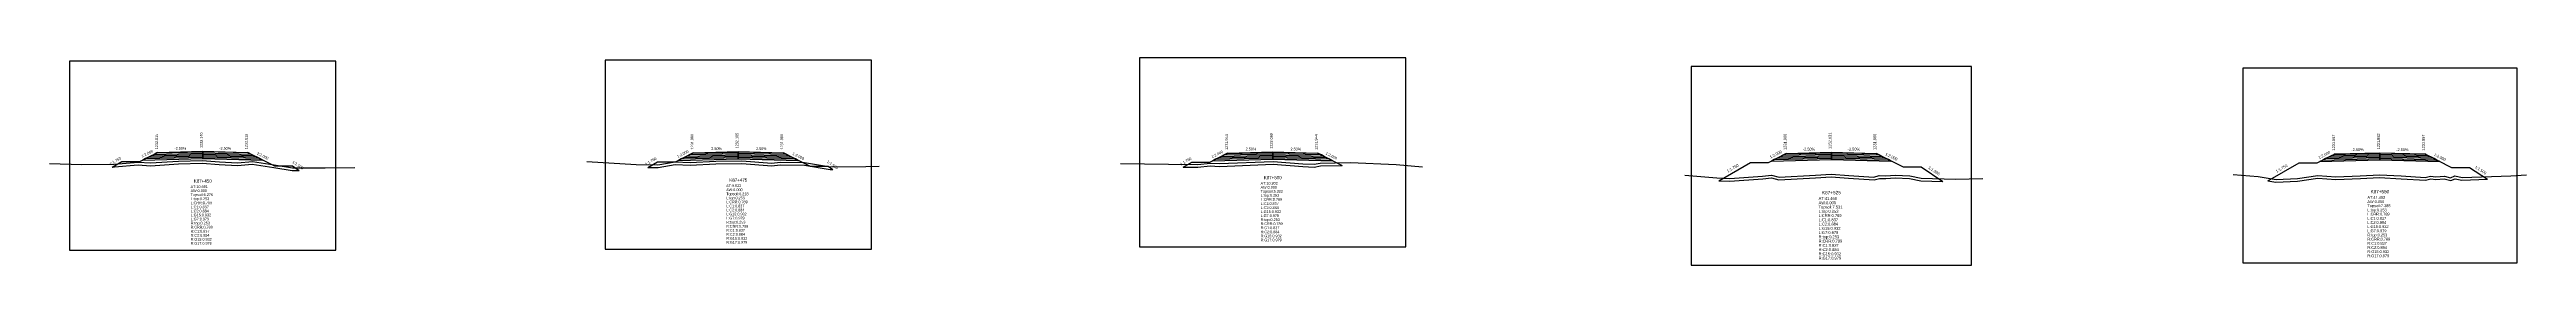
# Model space of a CAD drawing. Extents: x -7 to 78429, y 1189 to 1262.
# Drawn here: x 4589.9 to 4866.1, y 1219.5 to 1242.5 of the extents above; entities that cross this region are included whole.
import ezdxf
from ezdxf.enums import TextEntityAlignment as Align

# ---------------------------------------------------------------- set-up
doc = ezdxf.new("R2010")
doc.units = 0

msp = doc.modelspace()

# ---------------------------------------------------------------- linework, layer by layer
at = {"layer": 'A4_BORDER', "color": 7}
for points in [[(4592.13, 1221.162), (4621.83, 1221.162), (4621.83, 1242.162), (4592.13, 1242.162), (4592.13, 1221.162)], [(4651.842, 1221.265), (4681.542, 1221.265), (4681.542, 1242.265), (4651.842, 1242.265), (4651.842, 1221.265)], [(4711.422, 1221.539), (4741.122, 1221.539), (4741.122, 1242.539), (4711.422, 1242.539), (4711.422, 1221.539)], [(4772.939, 1219.48), (4804.169, 1219.48), (4804.169, 1241.562), (4772.939, 1241.562), (4772.939, 1219.48)], [(4834.415, 1219.756), (4865.001, 1219.756), (4865.001, 1241.382), (4834.415, 1241.382), (4834.415, 1219.756)]]:
    msp.add_lwpolyline(points, dxfattribs=at)
at = {"layer": 'CLEAR_GROUND', "color": 8}
for points in [[(4596.9, 1230.398), (4597.138, 1230.4), (4599.781, 1230.627), (4601.166, 1230.543), (4604.29, 1230.736), (4606.925, 1230.815), (4608.822, 1230.681), (4610.856, 1230.568), (4612.505, 1230.703), (4614.905, 1230.35), (4616.95, 1230.011), (4617.735, 1230.012)], [(4656.6, 1230.356), (4657.741, 1230.34), (4659.668, 1230.675), (4661.342, 1230.603), (4664.203, 1230.738), (4667.084, 1230.786), (4670.448, 1230.541), (4671.369, 1230.639), (4674.055, 1230.586), (4676.946, 1230.111), (4677.24, 1230.115)], [(4716.3, 1230.389), (4717.928, 1230.375), (4719.31, 1230.534), (4720.339, 1230.47), (4726.322, 1230.706), (4729.614, 1230.444), (4730.907, 1230.395), (4731.593, 1230.537), (4733.997, 1230.581)], [(4776, 1228.875), (4777.25, 1228.838), (4780.908, 1229.095), (4781.874, 1229.191), (4782.692, 1228.977), (4786.794, 1229.206), (4788.545, 1229.297), (4790.472, 1229.154), (4793.328, 1228.957), (4793.928, 1229.137), (4794.636, 1229.105), (4795.686, 1229.179), (4797.27, 1229.121), (4798.535, 1228.87), (4800.984, 1228.786)], [(4837.23, 1228.87), (4838.124, 1228.725), (4840.539, 1228.806), (4842.805, 1229.148), (4844.789, 1228.994), (4847.536, 1229.116), (4849.666, 1229.219), (4852.067, 1229.099), (4854.798, 1228.924), (4855.375, 1229.082), (4855.955, 1229.017), (4856.888, 1229.065), (4857.606, 1228.889), (4858.101, 1229.089), (4858.846, 1228.946), (4861.699, 1229.03)]]:
    msp.add_lwpolyline(points, dxfattribs=at)
at = {"layer": 'DESIGN_ROAD_TRIMMED', "color": 1}
for points in [[(4596.9, 1230.398), (4597.98, 1231.015), (4599.98, 1231.015), (4601.98, 1232.015), (4601.98, 1232.015), (4601.875, 1231.962), (4601.875, 1231.962), (4601.559, 1231.804), (4601.559, 1231.804), (4601.243, 1231.647), (4601.243, 1231.647), (4600.927, 1231.489), (4600.927, 1231.489), (4600.611, 1231.331), (4600.611, 1231.331), (4600.296, 1231.173), (4606.98, 1231.34), (4606.98, 1231.49), (4606.98, 1231.49), (4606.98, 1231.64), (4606.98, 1231.64), (4606.98, 1231.79), (4606.98, 1231.79), (4606.98, 1231.94), (4606.98, 1231.94), (4606.98, 1232.09), (4606.98, 1232.09), (4606.98, 1232.14), (4606.98, 1232.14), (4606.98, 1232.14), (4606.98, 1232.14), (4606.98, 1232.14), (4606.98, 1232.09), (4606.98, 1232.09), (4606.98, 1231.94), (4606.98, 1231.94), (4606.98, 1231.79), (4606.98, 1231.79), (4606.98, 1231.64), (4606.98, 1231.64), (4606.98, 1231.49), (4606.98, 1231.49), (4606.98, 1231.34), (4613.664, 1231.173), (4613.348, 1231.331), (4613.348, 1231.331), (4613.032, 1231.489), (4613.032, 1231.489), (4612.717, 1231.647), (4612.717, 1231.647), (4612.401, 1231.804), (4612.401, 1231.804), (4612.085, 1231.962), (4612.085, 1231.962), (4611.98, 1232.015), (4611.98, 1232.015), (4614.98, 1230.515), (4616.98, 1230.515), (4617.735, 1230.012)], [(4656.6, 1230.356), (4657.692, 1230.98), (4659.692, 1230.98), (4661.692, 1231.98), (4661.692, 1231.98), (4661.587, 1231.927), (4661.587, 1231.927), (4661.271, 1231.769), (4661.271, 1231.769), (4660.955, 1231.612), (4660.955, 1231.612), (4660.639, 1231.454), (4660.639, 1231.454), (4660.323, 1231.296), (4660.323, 1231.296), (4660.008, 1231.138), (4666.692, 1231.305), (4666.692, 1231.455), (4666.692, 1231.455), (4666.692, 1231.605), (4666.692, 1231.605), (4666.692, 1231.755), (4666.692, 1231.755), (4666.692, 1231.905), (4666.692, 1231.905), (4666.692, 1232.055), (4666.692, 1232.055), (4666.692, 1232.105), (4666.692, 1232.105), (4666.692, 1232.105), (4666.692, 1232.105), (4666.692, 1232.105), (4666.692, 1232.055), (4666.692, 1232.055), (4666.692, 1231.905), (4666.692, 1231.905), (4666.692, 1231.755), (4666.692, 1231.755), (4666.692, 1231.605), (4666.692, 1231.605), (4666.692, 1231.455), (4666.692, 1231.455), (4666.692, 1231.305), (4673.376, 1231.138), (4673.06, 1231.296), (4673.06, 1231.296), (4672.745, 1231.454), (4672.745, 1231.454), (4672.429, 1231.612), (4672.429, 1231.612), (4672.113, 1231.769), (4672.113, 1231.769), (4671.797, 1231.927), (4671.797, 1231.927), (4671.692, 1231.98), (4671.692, 1231.98), (4674.692, 1230.48), (4676.692, 1230.48), (4677.24, 1230.115)], [(4716.3, 1230.389), (4717.272, 1230.944), (4719.272, 1230.944), (4721.272, 1231.944), (4721.272, 1231.944), (4721.166, 1231.891), (4721.166, 1231.891), (4720.851, 1231.733), (4720.851, 1231.733), (4720.535, 1231.576), (4720.535, 1231.576), (4720.219, 1231.418), (4720.219, 1231.418), (4719.903, 1231.26), (4719.903, 1231.26), (4719.587, 1231.102), (4726.272, 1231.269), (4726.272, 1231.419), (4726.272, 1231.419), (4726.272, 1231.569), (4726.272, 1231.569), (4726.272, 1231.719), (4726.272, 1231.719), (4726.272, 1231.869), (4726.272, 1231.869), (4726.272, 1232.019), (4726.272, 1232.019), (4726.272, 1232.069), (4726.272, 1232.069), (4726.272, 1232.069), (4726.272, 1232.069), (4726.272, 1232.069), (4726.272, 1232.019), (4726.272, 1232.019), (4726.272, 1231.869), (4726.272, 1231.869), (4726.272, 1231.719), (4726.272, 1231.719), (4726.272, 1231.569), (4726.272, 1231.569), (4726.272, 1231.419), (4726.272, 1231.419), (4726.272, 1231.269), (4732.956, 1231.102), (4732.64, 1231.26), (4732.64, 1231.26), (4732.324, 1231.418), (4732.324, 1231.418), (4732.008, 1231.576), (4732.008, 1231.576), (4731.693, 1231.733), (4731.693, 1231.733), (4731.377, 1231.891), (4731.377, 1231.891), (4731.272, 1231.944), (4731.272, 1231.944), (4733.997, 1230.581)], [(4776, 1228.875), (4779.554, 1230.906), (4781.554, 1230.906), (4783.554, 1231.906), (4783.554, 1231.906), (4783.449, 1231.853), (4783.449, 1231.853), (4783.133, 1231.695), (4783.133, 1231.695), (4782.817, 1231.538), (4782.817, 1231.538), (4782.502, 1231.38), (4782.502, 1231.38), (4782.186, 1231.222), (4782.186, 1231.222), (4781.87, 1231.064), (4788.554, 1231.231), (4788.554, 1231.381), (4788.554, 1231.381), (4788.554, 1231.531), (4788.554, 1231.531), (4788.554, 1231.681), (4788.554, 1231.681), (4788.554, 1231.831), (4788.554, 1231.831), (4788.554, 1231.981), (4788.554, 1231.981), (4788.554, 1232.031), (4788.554, 1232.031), (4788.554, 1232.031), (4788.554, 1232.031), (4788.554, 1232.031), (4788.554, 1231.981), (4788.554, 1231.981), (4788.554, 1231.831), (4788.554, 1231.831), (4788.554, 1231.681), (4788.554, 1231.681), (4788.554, 1231.531), (4788.554, 1231.531), (4788.554, 1231.381), (4788.554, 1231.381), (4788.554, 1231.231), (4795.238, 1231.064), (4794.923, 1231.222), (4794.923, 1231.222), (4794.607, 1231.38), (4794.607, 1231.38), (4794.291, 1231.538), (4794.291, 1231.538), (4793.975, 1231.695), (4793.975, 1231.695), (4793.659, 1231.853), (4793.659, 1231.853), (4793.554, 1231.906), (4793.554, 1231.906), (4796.554, 1230.406), (4798.554, 1230.406), (4800.984, 1228.786)], [(4837.23, 1228.87), (4840.708, 1230.857), (4842.708, 1230.857), (4844.708, 1231.857), (4844.708, 1231.857), (4844.603, 1231.804), (4844.603, 1231.804), (4844.287, 1231.646), (4844.287, 1231.646), (4843.971, 1231.489), (4843.971, 1231.489), (4843.655, 1231.331), (4843.655, 1231.331), (4843.339, 1231.173), (4843.339, 1231.173), (4843.024, 1231.015), (4849.708, 1231.182), (4849.708, 1231.332), (4849.708, 1231.332), (4849.708, 1231.482), (4849.708, 1231.482), (4849.708, 1231.632), (4849.708, 1231.632), (4849.708, 1231.782), (4849.708, 1231.782), (4849.708, 1231.932), (4849.708, 1231.932), (4849.708, 1231.982), (4849.708, 1231.982), (4849.708, 1231.982), (4849.708, 1231.982), (4849.708, 1231.982), (4849.708, 1231.932), (4849.708, 1231.932), (4849.708, 1231.782), (4849.708, 1231.782), (4849.708, 1231.632), (4849.708, 1231.632), (4849.708, 1231.482), (4849.708, 1231.482), (4849.708, 1231.332), (4849.708, 1231.332), (4849.708, 1231.182), (4856.392, 1231.015), (4856.076, 1231.173), (4856.076, 1231.173), (4855.761, 1231.331), (4855.761, 1231.331), (4855.445, 1231.489), (4855.445, 1231.489), (4855.129, 1231.646), (4855.129, 1231.646), (4854.813, 1231.804), (4854.813, 1231.804), (4854.708, 1231.857), (4854.708, 1231.857), (4857.708, 1230.357), (4859.708, 1230.357), (4861.699, 1229.03)]]:
    msp.add_lwpolyline(points, dxfattribs=at)
at = {"layer": 'FINISHED_ROAD', "color": 2}
for points in [[(4597.98, 1231.015), (4599.98, 1231.015), (4601.98, 1232.015), (4601.98, 1232.015), (4606.98, 1232.14), (4611.98, 1232.015), (4611.98, 1232.015), (4614.98, 1230.515), (4616.98, 1230.515)], [(4657.692, 1230.98), (4659.692, 1230.98), (4661.692, 1231.98), (4661.692, 1231.98), (4666.692, 1232.105), (4671.692, 1231.98), (4671.692, 1231.98), (4674.692, 1230.48), (4676.692, 1230.48)], [(4717.272, 1230.944), (4719.272, 1230.944), (4721.272, 1231.944), (4721.272, 1231.944), (4726.272, 1232.069), (4731.272, 1231.944), (4731.272, 1231.944)], [(4779.554, 1230.906), (4781.554, 1230.906), (4783.554, 1231.906), (4783.554, 1231.906), (4788.554, 1232.031), (4793.554, 1231.906), (4793.554, 1231.906), (4796.554, 1230.406), (4798.554, 1230.406)], [(4840.708, 1230.857), (4842.708, 1230.857), (4844.708, 1231.857), (4844.708, 1231.857), (4849.708, 1231.982), (4854.708, 1231.857), (4854.708, 1231.857), (4857.708, 1230.357), (4859.708, 1230.357)]]:
    msp.add_lwpolyline(points, dxfattribs=at)
at = {"layer": 'LAYER_0', "color": 4}
for points in [[(4601.98, 1232.015), (4601.875, 1231.962), (4606.98, 1232.09), (4606.98, 1232.14)], [(4661.692, 1231.98), (4661.587, 1231.927), (4666.692, 1232.055), (4666.692, 1232.105)], [(4721.272, 1231.944), (4721.166, 1231.891), (4726.272, 1232.019), (4726.272, 1232.069)], [(4783.554, 1231.906), (4783.449, 1231.853), (4788.554, 1231.981), (4788.554, 1232.031)], [(4844.708, 1231.857), (4844.603, 1231.804), (4849.708, 1231.932), (4849.708, 1231.982)]]:
    msp.add_lwpolyline(points, dxfattribs=at)
at = {"layer": 'LAYER_1', "color": 4}
for points in [[(4601.875, 1231.962), (4601.559, 1231.804), (4606.98, 1231.94), (4606.98, 1232.09)], [(4661.587, 1231.927), (4661.271, 1231.769), (4666.692, 1231.905), (4666.692, 1232.055)], [(4721.166, 1231.891), (4720.851, 1231.733), (4726.272, 1231.869), (4726.272, 1232.019)], [(4783.449, 1231.853), (4783.133, 1231.695), (4788.554, 1231.831), (4788.554, 1231.981)], [(4844.603, 1231.804), (4844.287, 1231.646), (4849.708, 1231.782), (4849.708, 1231.932)]]:
    msp.add_lwpolyline(points, dxfattribs=at)
at = {"layer": 'LAYER_10', "color": 6}
for points in [[(4613.032, 1231.489), (4613.348, 1231.331), (4606.98, 1231.49), (4606.98, 1231.64)], [(4672.745, 1231.454), (4673.06, 1231.296), (4666.692, 1231.455), (4666.692, 1231.605)], [(4732.324, 1231.418), (4732.64, 1231.26), (4726.272, 1231.419), (4726.272, 1231.569)], [(4794.607, 1231.38), (4794.923, 1231.222), (4788.554, 1231.381), (4788.554, 1231.531)], [(4855.761, 1231.331), (4856.076, 1231.173), (4849.708, 1231.332), (4849.708, 1231.482)]]:
    msp.add_lwpolyline(points, dxfattribs=at)
at = {"layer": 'LAYER_11', "color": 6}
for points in [[(4613.348, 1231.331), (4613.664, 1231.173), (4606.98, 1231.34), (4606.98, 1231.49)], [(4673.06, 1231.296), (4673.376, 1231.138), (4666.692, 1231.305), (4666.692, 1231.455)], [(4732.64, 1231.26), (4732.956, 1231.102), (4726.272, 1231.269), (4726.272, 1231.419)], [(4794.923, 1231.222), (4795.238, 1231.064), (4788.554, 1231.231), (4788.554, 1231.381)], [(4856.076, 1231.173), (4856.392, 1231.015), (4849.708, 1231.182), (4849.708, 1231.332)]]:
    msp.add_lwpolyline(points, dxfattribs=at)
at = {"layer": 'LAYER_2', "color": 4}
for points in [[(4601.559, 1231.804), (4601.243, 1231.647), (4606.98, 1231.79), (4606.98, 1231.94)], [(4661.271, 1231.769), (4660.955, 1231.612), (4666.692, 1231.755), (4666.692, 1231.905)], [(4720.851, 1231.733), (4720.535, 1231.576), (4726.272, 1231.719), (4726.272, 1231.869)], [(4783.133, 1231.695), (4782.817, 1231.538), (4788.554, 1231.681), (4788.554, 1231.831)], [(4844.287, 1231.646), (4843.971, 1231.489), (4849.708, 1231.632), (4849.708, 1231.782)]]:
    msp.add_lwpolyline(points, dxfattribs=at)
at = {"layer": 'LAYER_3', "color": 4}
for points in [[(4601.243, 1231.647), (4600.927, 1231.489), (4606.98, 1231.64), (4606.98, 1231.79)], [(4660.955, 1231.612), (4660.639, 1231.454), (4666.692, 1231.605), (4666.692, 1231.755)], [(4720.535, 1231.576), (4720.219, 1231.418), (4726.272, 1231.569), (4726.272, 1231.719)], [(4782.817, 1231.538), (4782.502, 1231.38), (4788.554, 1231.531), (4788.554, 1231.681)], [(4843.971, 1231.489), (4843.655, 1231.331), (4849.708, 1231.482), (4849.708, 1231.632)]]:
    msp.add_lwpolyline(points, dxfattribs=at)
at = {"layer": 'LAYER_4', "color": 4}
for points in [[(4600.927, 1231.489), (4600.611, 1231.331), (4606.98, 1231.49), (4606.98, 1231.64)], [(4660.639, 1231.454), (4660.323, 1231.296), (4666.692, 1231.455), (4666.692, 1231.605)], [(4720.219, 1231.418), (4719.903, 1231.26), (4726.272, 1231.419), (4726.272, 1231.569)], [(4782.502, 1231.38), (4782.186, 1231.222), (4788.554, 1231.381), (4788.554, 1231.531)], [(4843.655, 1231.331), (4843.339, 1231.173), (4849.708, 1231.332), (4849.708, 1231.482)]]:
    msp.add_lwpolyline(points, dxfattribs=at)
at = {"layer": 'LAYER_5', "color": 4}
for points in [[(4600.611, 1231.331), (4600.296, 1231.173), (4606.98, 1231.34), (4606.98, 1231.49)], [(4660.323, 1231.296), (4660.008, 1231.138), (4666.692, 1231.305), (4666.692, 1231.455)], [(4719.903, 1231.26), (4719.587, 1231.102), (4726.272, 1231.269), (4726.272, 1231.419)], [(4782.186, 1231.222), (4781.87, 1231.064), (4788.554, 1231.231), (4788.554, 1231.381)], [(4843.339, 1231.173), (4843.024, 1231.015), (4849.708, 1231.182), (4849.708, 1231.332)]]:
    msp.add_lwpolyline(points, dxfattribs=at)
at = {"layer": 'LAYER_6', "color": 6}
for points in [[(4611.98, 1232.015), (4612.085, 1231.962), (4606.98, 1232.09), (4606.98, 1232.14)], [(4671.692, 1231.98), (4671.797, 1231.927), (4666.692, 1232.055), (4666.692, 1232.105)], [(4731.272, 1231.944), (4731.377, 1231.891), (4726.272, 1232.019), (4726.272, 1232.069)], [(4793.554, 1231.906), (4793.659, 1231.853), (4788.554, 1231.981), (4788.554, 1232.031)], [(4854.708, 1231.857), (4854.813, 1231.804), (4849.708, 1231.932), (4849.708, 1231.982)]]:
    msp.add_lwpolyline(points, dxfattribs=at)
at = {"layer": 'LAYER_7', "color": 6}
for points in [[(4612.085, 1231.962), (4612.401, 1231.804), (4606.98, 1231.94), (4606.98, 1232.09)], [(4671.797, 1231.927), (4672.113, 1231.769), (4666.692, 1231.905), (4666.692, 1232.055)], [(4731.377, 1231.891), (4731.693, 1231.733), (4726.272, 1231.869), (4726.272, 1232.019)], [(4793.659, 1231.853), (4793.975, 1231.695), (4788.554, 1231.831), (4788.554, 1231.981)], [(4854.813, 1231.804), (4855.129, 1231.646), (4849.708, 1231.782), (4849.708, 1231.932)]]:
    msp.add_lwpolyline(points, dxfattribs=at)
at = {"layer": 'LAYER_8', "color": 6}
for points in [[(4612.401, 1231.804), (4612.717, 1231.647), (4606.98, 1231.79), (4606.98, 1231.94)], [(4672.113, 1231.769), (4672.429, 1231.612), (4666.692, 1231.755), (4666.692, 1231.905)], [(4731.693, 1231.733), (4732.008, 1231.576), (4726.272, 1231.719), (4726.272, 1231.869)], [(4793.975, 1231.695), (4794.291, 1231.538), (4788.554, 1231.681), (4788.554, 1231.831)], [(4855.129, 1231.646), (4855.445, 1231.489), (4849.708, 1231.632), (4849.708, 1231.782)]]:
    msp.add_lwpolyline(points, dxfattribs=at)
at = {"layer": 'LAYER_9', "color": 6}
for points in [[(4612.717, 1231.647), (4613.032, 1231.489), (4606.98, 1231.64), (4606.98, 1231.79)], [(4672.429, 1231.612), (4672.745, 1231.454), (4666.692, 1231.605), (4666.692, 1231.755)], [(4732.008, 1231.576), (4732.324, 1231.418), (4726.272, 1231.569), (4726.272, 1231.719)], [(4794.291, 1231.538), (4794.607, 1231.38), (4788.554, 1231.531), (4788.554, 1231.681)], [(4855.445, 1231.489), (4855.761, 1231.331), (4849.708, 1231.482), (4849.708, 1231.632)]]:
    msp.add_lwpolyline(points, dxfattribs=at)
at = {"layer": 'NATURAL_GROUND', "color": 3}
for points in [[(4589.902, 1230.789), (4593.484, 1230.667), (4597.124, 1230.7), (4599.777, 1230.928), (4601.166, 1230.844), (4604.276, 1231.036), (4606.931, 1231.115), (4608.841, 1230.98), (4610.852, 1230.869), (4612.515, 1231.005), (4614.952, 1230.646), (4616.975, 1230.311), (4620.645, 1230.315), (4623.931, 1230.33)], [(4649.815, 1231.021), (4655.286, 1230.675), (4657.717, 1230.64), (4659.649, 1230.976), (4661.341, 1230.903), (4664.194, 1231.038), (4667.093, 1231.086), (4670.443, 1230.842), (4671.356, 1230.939), (4674.082, 1230.886), (4676.969, 1230.411), (4680.924, 1230.465), (4682.384, 1230.496)], [(4709.32, 1230.77), (4714.64, 1230.703), (4717.912, 1230.675), (4719.303, 1230.835), (4720.343, 1230.77), (4726.328, 1231.006), (4729.632, 1230.744), (4730.882, 1230.696), (4731.56, 1230.836), (4734.941, 1230.899), (4740.048, 1230.658), (4742.989, 1230.413)], [(4772.2, 1229.482), (4775.771, 1229.182), (4777.244, 1229.138), (4780.882, 1229.394), (4781.898, 1229.495), (4782.722, 1229.279), (4786.778, 1229.506), (4788.548, 1229.598), (4790.493, 1229.453), (4793.294, 1229.26), (4793.891, 1229.439), (4794.632, 1229.405), (4795.681, 1229.479), (4797.305, 1229.42), (4798.569, 1229.169), (4802.387, 1229.038), (4805.454, 1229.123)], [(4833.337, 1229.562), (4836.154, 1229.348), (4838.143, 1229.026), (4840.512, 1229.105), (4842.794, 1229.45), (4844.794, 1229.295), (4847.522, 1229.416), (4849.666, 1229.519), (4852.084, 1229.399), (4854.767, 1229.227), (4855.351, 1229.387), (4855.964, 1229.318), (4856.917, 1229.367), (4857.584, 1229.203), (4858.071, 1229.4), (4858.87, 1229.247), (4864.302, 1229.406), (4866.05, 1229.529)]]:
    msp.add_lwpolyline(points, dxfattribs=at)
at = {"layer": 'STRUCTURE_LEFT', "color": 4}
for points in [[(4601.98, 1232.015), (4601.875, 1231.962), (4601.875, 1231.962), (4601.559, 1231.804), (4601.559, 1231.804), (4601.243, 1231.647), (4601.243, 1231.647), (4600.927, 1231.489), (4600.927, 1231.489), (4600.611, 1231.331), (4600.611, 1231.331), (4600.296, 1231.173), (4606.98, 1231.34), (4606.98, 1231.49), (4606.98, 1231.49), (4606.98, 1231.64), (4606.98, 1231.64), (4606.98, 1231.79), (4606.98, 1231.79), (4606.98, 1231.94), (4606.98, 1231.94), (4606.98, 1232.09), (4606.98, 1232.09), (4606.98, 1232.14), (4606.98, 1232.14)], [(4661.692, 1231.98), (4661.587, 1231.927), (4661.587, 1231.927), (4661.271, 1231.769), (4661.271, 1231.769), (4660.955, 1231.612), (4660.955, 1231.612), (4660.639, 1231.454), (4660.639, 1231.454), (4660.323, 1231.296), (4660.323, 1231.296), (4660.008, 1231.138), (4666.692, 1231.305), (4666.692, 1231.455), (4666.692, 1231.455), (4666.692, 1231.605), (4666.692, 1231.605), (4666.692, 1231.755), (4666.692, 1231.755), (4666.692, 1231.905), (4666.692, 1231.905), (4666.692, 1232.055), (4666.692, 1232.055), (4666.692, 1232.105), (4666.692, 1232.105)], [(4721.272, 1231.944), (4721.166, 1231.891), (4721.166, 1231.891), (4720.851, 1231.733), (4720.851, 1231.733), (4720.535, 1231.576), (4720.535, 1231.576), (4720.219, 1231.418), (4720.219, 1231.418), (4719.903, 1231.26), (4719.903, 1231.26), (4719.587, 1231.102), (4726.272, 1231.269), (4726.272, 1231.419), (4726.272, 1231.419), (4726.272, 1231.569), (4726.272, 1231.569), (4726.272, 1231.719), (4726.272, 1231.719), (4726.272, 1231.869), (4726.272, 1231.869), (4726.272, 1232.019), (4726.272, 1232.019), (4726.272, 1232.069), (4726.272, 1232.069)], [(4783.554, 1231.906), (4783.449, 1231.853), (4783.449, 1231.853), (4783.133, 1231.695), (4783.133, 1231.695), (4782.817, 1231.538), (4782.817, 1231.538), (4782.502, 1231.38), (4782.502, 1231.38), (4782.186, 1231.222), (4782.186, 1231.222), (4781.87, 1231.064), (4788.554, 1231.231), (4788.554, 1231.381), (4788.554, 1231.381), (4788.554, 1231.531), (4788.554, 1231.531), (4788.554, 1231.681), (4788.554, 1231.681), (4788.554, 1231.831), (4788.554, 1231.831), (4788.554, 1231.981), (4788.554, 1231.981), (4788.554, 1232.031), (4788.554, 1232.031)], [(4844.708, 1231.857), (4844.603, 1231.804), (4844.603, 1231.804), (4844.287, 1231.646), (4844.287, 1231.646), (4843.971, 1231.489), (4843.971, 1231.489), (4843.655, 1231.331), (4843.655, 1231.331), (4843.339, 1231.173), (4843.339, 1231.173), (4843.024, 1231.015), (4849.708, 1231.182), (4849.708, 1231.332), (4849.708, 1231.332), (4849.708, 1231.482), (4849.708, 1231.482), (4849.708, 1231.632), (4849.708, 1231.632), (4849.708, 1231.782), (4849.708, 1231.782), (4849.708, 1231.932), (4849.708, 1231.932), (4849.708, 1231.982), (4849.708, 1231.982)]]:
    msp.add_lwpolyline(points, dxfattribs=at)
at = {"layer": 'STRUCTURE_RIGHT', "color": 6}
for points in [[(4606.98, 1232.14), (4606.98, 1232.14), (4606.98, 1232.09), (4606.98, 1232.09), (4606.98, 1231.94), (4606.98, 1231.94), (4606.98, 1231.79), (4606.98, 1231.79), (4606.98, 1231.64), (4606.98, 1231.64), (4606.98, 1231.49), (4606.98, 1231.49), (4606.98, 1231.34), (4613.664, 1231.173), (4613.348, 1231.331), (4613.348, 1231.331), (4613.032, 1231.489), (4613.032, 1231.489), (4612.717, 1231.647), (4612.717, 1231.647), (4612.401, 1231.804), (4612.401, 1231.804), (4612.085, 1231.962), (4612.085, 1231.962), (4611.98, 1232.015)], [(4666.692, 1232.105), (4666.692, 1232.105), (4666.692, 1232.055), (4666.692, 1232.055), (4666.692, 1231.905), (4666.692, 1231.905), (4666.692, 1231.755), (4666.692, 1231.755), (4666.692, 1231.605), (4666.692, 1231.605), (4666.692, 1231.455), (4666.692, 1231.455), (4666.692, 1231.305), (4673.376, 1231.138), (4673.06, 1231.296), (4673.06, 1231.296), (4672.745, 1231.454), (4672.745, 1231.454), (4672.429, 1231.612), (4672.429, 1231.612), (4672.113, 1231.769), (4672.113, 1231.769), (4671.797, 1231.927), (4671.797, 1231.927), (4671.692, 1231.98)], [(4726.272, 1232.069), (4726.272, 1232.069), (4726.272, 1232.019), (4726.272, 1232.019), (4726.272, 1231.869), (4726.272, 1231.869), (4726.272, 1231.719), (4726.272, 1231.719), (4726.272, 1231.569), (4726.272, 1231.569), (4726.272, 1231.419), (4726.272, 1231.419), (4726.272, 1231.269), (4732.956, 1231.102), (4732.64, 1231.26), (4732.64, 1231.26), (4732.324, 1231.418), (4732.324, 1231.418), (4732.008, 1231.576), (4732.008, 1231.576), (4731.693, 1231.733), (4731.693, 1231.733), (4731.377, 1231.891), (4731.377, 1231.891), (4731.272, 1231.944)], [(4788.554, 1232.031), (4788.554, 1232.031), (4788.554, 1231.981), (4788.554, 1231.981), (4788.554, 1231.831), (4788.554, 1231.831), (4788.554, 1231.681), (4788.554, 1231.681), (4788.554, 1231.531), (4788.554, 1231.531), (4788.554, 1231.381), (4788.554, 1231.381), (4788.554, 1231.231), (4795.238, 1231.064), (4794.923, 1231.222), (4794.923, 1231.222), (4794.607, 1231.38), (4794.607, 1231.38), (4794.291, 1231.538), (4794.291, 1231.538), (4793.975, 1231.695), (4793.975, 1231.695), (4793.659, 1231.853), (4793.659, 1231.853), (4793.554, 1231.906)], [(4849.708, 1231.982), (4849.708, 1231.982), (4849.708, 1231.932), (4849.708, 1231.932), (4849.708, 1231.782), (4849.708, 1231.782), (4849.708, 1231.632), (4849.708, 1231.632), (4849.708, 1231.482), (4849.708, 1231.482), (4849.708, 1231.332), (4849.708, 1231.332), (4849.708, 1231.182), (4856.392, 1231.015), (4856.076, 1231.173), (4856.076, 1231.173), (4855.761, 1231.331), (4855.761, 1231.331), (4855.445, 1231.489), (4855.445, 1231.489), (4855.129, 1231.646), (4855.129, 1231.646), (4854.813, 1231.804), (4854.813, 1231.804), (4854.708, 1231.857)]]:
    msp.add_lwpolyline(points, dxfattribs=at)

# ---------------------------------------------------------------- texts
at = {"layer": 'INFO_TEXT'}
for s, height, p in [('AT:10.591', 0.3, (4605.63, 1228.062)), ('AW:0.000', 0.3, (4605.63, 1227.612)), ('Topsoil:6.276', 0.3, (4605.63, 1227.162)), ('L:top:0.253', 0.3, (4605.63, 1226.712)), ('L:CRR:0.789', 0.3, (4605.63, 1226.262)), ('L:C1:0.837', 0.3, (4605.63, 1225.812)), ('AT:9.522', 0.3, (4665.342, 1228.165)), ('AW:0.000', 0.3, (4665.342, 1227.715)), ('Topsoil:6.218', 0.3, (4665.342, 1227.265)), ('L:top:0.253', 0.3, (4665.342, 1226.815)), ('L:CRR:0.789', 0.3, (4665.342, 1226.365)), ('L:C1:0.837', 0.3, (4665.342, 1225.915)), ('AT:10.202', 0.3, (4724.922, 1228.439)), ('AW:0.000', 0.3, (4724.922, 1227.989)), ('Topsoil:5.322', 0.3, (4724.922, 1227.539)), ('L:top:0.253', 0.3, (4724.922, 1227.089)), ('L:CRR:0.789', 0.3, (4724.922, 1226.639)), ('L:C1:0.837', 0.3, (4724.922, 1226.189)), ('AT:41.468', 0.32, (4787.135, 1226.735)), ('AW:0.000', 0.32, (4787.135, 1226.262)), ('Topsoil:7.531', 0.32, (4787.135, 1225.789)), ('AT:41.403', 0.31, (4848.318, 1226.862)), ('AW:0.000', 0.31, (4848.318, 1226.398)), ('Topsoil:7.388', 0.31, (4848.318, 1225.935)), ('L:C2:0.884', 0.3, (4605.63, 1225.362)), ('L:G15:0.932', 0.3, (4605.63, 1224.912)), ('L:G7:0.979', 0.3, (4605.63, 1224.462)), ('R:top:0.253', 0.3, (4605.63, 1224.012)), ('R:CRR:0.789', 0.3, (4605.63, 1223.562)), ('R:C1:0.837', 0.3, (4605.63, 1223.112)), ('L:C2:0.884', 0.3, (4665.342, 1225.465)), ('L:G15:0.932', 0.3, (4665.342, 1225.015)), ('L:G7:0.979', 0.3, (4665.342, 1224.565)), ('R:top:0.253', 0.3, (4665.342, 1224.115)), ('R:CRR:0.789', 0.3, (4665.342, 1223.665)), ('R:C1:0.837', 0.3, (4665.342, 1223.215)), ('L:C2:0.884', 0.3, (4724.922, 1225.739)), ('L:G15:0.932', 0.3, (4724.922, 1225.289)), ('L:G7:0.979', 0.3, (4724.922, 1224.839)), ('R:top:0.253', 0.3, (4724.922, 1224.389)), ('R:CRR:0.789', 0.3, (4724.922, 1223.939)), ('R:C1:0.837', 0.3, (4724.922, 1223.489)), ('R:C2:0.884', 0.3, (4724.922, 1223.039)), ('L:top:0.253', 0.32, (4787.135, 1225.316)), ('L:CRR:0.789', 0.32, (4787.135, 1224.843)), ('L:C1:0.837', 0.32, (4787.135, 1224.37)), ('L:C2:0.884', 0.32, (4787.135, 1223.896)), ('L:G15:0.932', 0.32, (4787.135, 1223.423)), ('L:top:0.253', 0.31, (4848.318, 1225.471)), ('L:CRR:0.789', 0.31, (4848.318, 1225.008)), ('L:C1:0.837', 0.31, (4848.318, 1224.545)), ('L:C2:0.884', 0.31, (4848.318, 1224.081)), ('L:G15:0.932', 0.31, (4848.318, 1223.618)), ('L:G7:0.979', 0.31, (4848.318, 1223.154)), ('R:C2:0.884', 0.3, (4605.63, 1222.662)), ('R:G15:0.932', 0.3, (4605.63, 1222.212)), ('R:G17:0.979', 0.3, (4605.63, 1221.762)), ('R:C2:0.884', 0.3, (4665.342, 1222.765)), ('R:G15:0.932', 0.3, (4665.342, 1222.315)), ('R:G17:0.979', 0.3, (4665.342, 1221.865)), ('R:G15:0.932', 0.3, (4724.922, 1222.589)), ('R:G17:0.979', 0.3, (4724.922, 1222.139)), ('L:G7:0.979', 0.32, (4787.135, 1222.95)), ('R:top:0.253', 0.32, (4787.135, 1222.477)), ('R:CRR:0.789', 0.32, (4787.135, 1222.004)), ('R:C1:0.837', 0.32, (4787.135, 1221.53)), ('R:C2:0.884', 0.32, (4787.135, 1221.057)), ('R:G15:0.932', 0.32, (4787.135, 1220.584)), ('R:top:0.253', 0.31, (4848.318, 1222.691)), ('R:CRR:0.789', 0.31, (4848.318, 1222.227)), ('R:C1:0.837', 0.31, (4848.318, 1221.764)), ('R:C2:0.884', 0.31, (4848.318, 1221.301)), ('R:G15:0.932', 0.31, (4848.318, 1220.837)), ('R:G17:0.979', 0.31, (4848.318, 1220.374)), ('R:G17:0.979', 0.32, (4787.135, 1220.111))]:
    msp.add_text(s, height=height, dxfattribs=at).set_placement(p)
at = {"layer": 'LEFT_TEXT_H'}
for s, height, p in [('1232.015', 0.3, (4601.98, 1232.375)), ('1231.980', 0.3, (4661.692, 1232.34)), ('1231.944', 0.3, (4721.272, 1232.304)), ('1231.906', 0.315, (4783.554, 1232.285)), ('1231.857', 0.309, (4844.708, 1232.228))]:
    msp.add_text(s, height=height, rotation=90, dxfattribs=at).set_placement(p)
at = {"layer": 'POINT_TEXT_H'}
for s, height, p in [('1232.140', 0.3, (4606.98, 1232.5)), ('1232.105', 0.3, (4666.692, 1232.465)), ('1232.069', 0.3, (4726.272, 1232.429)), ('1232.031', 0.315, (4788.554, 1232.41)), ('1231.982', 0.309, (4849.708, 1232.353))]:
    msp.add_text(s, height=height, rotation=90, dxfattribs=at).set_placement(p)
at = {"layer": 'RIGHT_TEXT_H'}
for s, height, p in [('1232.015', 0.3, (4611.98, 1232.375)), ('1231.980', 0.3, (4671.692, 1232.34)), ('1231.944', 0.3, (4731.272, 1232.304)), ('1231.906', 0.315, (4793.554, 1232.285)), ('1231.857', 0.309, (4854.708, 1232.228))]:
    msp.add_text(s, height=height, rotation=90, dxfattribs=at).set_placement(p)
at = {"layer": 'SLOPE_left'}
for s, height, rotation, p in [('1:2.000', 0.3, 26.565, (4600.899, 1231.676)), ('1:2.000', 0.3, 26.565, (4660.611, 1231.641)), ('1:2.000', 0.3, 26.565, (4720.191, 1231.605)), ('1:2.000', 0.315, 26.565, (4782.47, 1231.575)), ('1:2.000', 0.309, 26.565, (4843.625, 1231.523)), ('1:1.750', 0.3, 29.745, (4597.351, 1230.863)), ('1:1.750', 0.3, 29.745, (4657.057, 1230.824)), ('1:1.750', 0.3, 29.745, (4716.697, 1230.823)), ('1:1.750', 0.315, 29.745, (4777.683, 1230.055)), ('1:1.750', 0.309, 29.745, (4838.877, 1230.024))]:
    msp.add_text(s, height=height, rotation=rotation, dxfattribs=at).set_placement(p, align=Align.BOTTOM_CENTER)
at = {"layer": 'SLOPE_right'}
for s, height, rotation, p in [('1:2.000', 0.3, -26.565, (4613.56, 1231.426)), ('1:2.000', 0.3, -26.565, (4673.272, 1231.391)), ('1:2.000', 0.3, -26.565, (4732.715, 1231.424)), ('1:2.000', 0.315, -26.565, (4795.139, 1231.325)), ('1:2.000', 0.309, -26.565, (4856.291, 1231.273)), ('1:1.500', 0.3, -33.69, (4617.457, 1230.413)), ('1:1.500', 0.3, -33.69, (4677.066, 1230.447)), ('1:1.500', 0.315, -33.69, (4799.874, 1229.753)), ('1:1.500', 0.309, -33.69, (4860.806, 1229.848))]:
    msp.add_text(s, height=height, rotation=rotation, dxfattribs=at).set_placement(p, align=Align.BOTTOM_CENTER)
at = {"layer": 'SLOPE_TEXT'}
for height, p in [(0.3, (4604.48, 1232.318)), (0.3, (4609.48, 1232.318)), (0.3, (4664.192, 1232.283)), (0.3, (4669.192, 1232.283)), (0.3, (4723.772, 1232.246)), (0.3, (4728.772, 1232.246)), (0.315, (4786.054, 1232.221)), (0.315, (4791.054, 1232.221)), (0.309, (4847.208, 1232.167)), (0.309, (4852.208, 1232.167))]:
    msp.add_text('-2.50%', height=height, dxfattribs=at).set_placement(p, align=Align.CENTER)
at = {"layer": 'STATION_TITLE'}
for s, height, p in [('K87+450', 0.36, (4606.98, 1228.662)), ('K87+475', 0.36, (4666.692, 1228.765)), ('K87+500', 0.36, (4726.272, 1229.039)), ('K87+525', 0.379, (4788.554, 1227.366)), ('K87+550', 0.371, (4849.708, 1227.48))]:
    msp.add_text(s, height=height, dxfattribs=at).set_placement(p, align=Align.CENTER)

doc.saveas('drawing.dxf')
